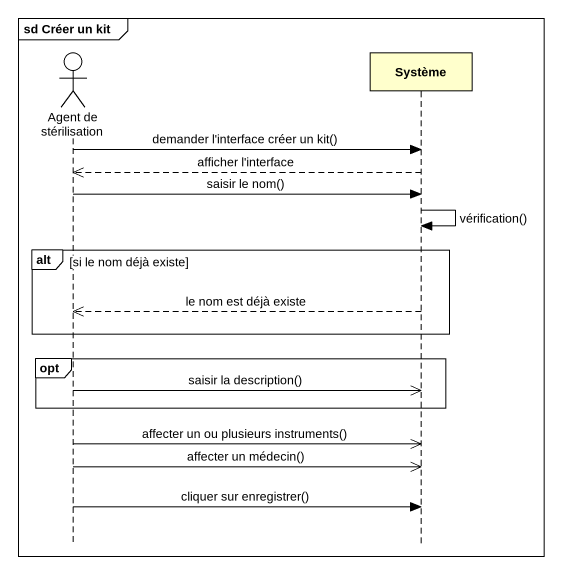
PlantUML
@startuml
mainframe sd Créer un kit
hide footbox
actor "Agent de stérilisation" as Agent_de_stérilisation
participant Système

Agent_de_stérilisation -> Système : demander l'interface créer un kit()
Système -->> Agent_de_stérilisation : afficher l'interface
Agent_de_stérilisation -> Système : saisir le nom()
Système -> Système : vérification()
alt si le nom déjà existe
  Système -->> Agent_de_stérilisation : le nom est déjà existe
end
opt
  Agent_de_stérilisation ->> Système : saisir la description()
end
Agent_de_stérilisation ->> Système : affecter un ou plusieurs instruments()
Agent_de_stérilisation ->> Système : affecter un médecin()
Agent_de_stérilisation -> Système : cliquer sur enregistrer()
@enduml
